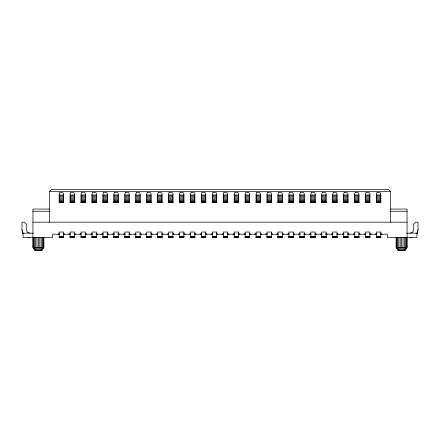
<?xml version="1.0" encoding="UTF-8"?>
<svg xmlns="http://www.w3.org/2000/svg" width="440" height="440" viewBox="0 0 440 440"><rect width="100%" height="100%" fill="white"/><g stroke="black" fill="none" stroke-linecap="round" stroke-linejoin="round"><path stroke-width="0.66" d="M418 229.845L416.972 233.673L418 229.845L418 222.189L415.811 222.189L413.622 224.378C413.716 227.216 414.706 232.92 410.344 233.129M39.259 250.63L39.825 247.346L39.825 237.501M402.441 250.63L403.007 247.346L403.007 237.501M40.051 250.63L41.146 247.346L41.146 237.501M403.233 250.63L404.327 247.346L404.327 237.501M417.016 233.602L417.752 231.787M40.727 250.63L42.279 247.346L42.279 237.501M403.915 250.63L405.46 247.346L405.46 237.501M41.25 250.63L43.148 247.346L43.148 237.501M404.432 250.63L406.329 247.346L406.329 237.501M41.58 250.63L43.692 247.346L43.692 237.501M404.762 250.63L406.874 247.346L406.874 237.501M43.879 237.501L43.879 247.346L41.69 250.63L35.129 250.63L32.94 247.346L32.94 209.061L49.346 209.061M390.654 209.061L407.061 209.061L407.061 247.346L404.872 250.63L398.31 250.63L396.121 247.346L396.121 237.501M49.346 222.189L49.346 191.56L51.535 189.371L388.465 189.371L390.654 191.56L390.654 222.189M57.992 234.223L59.191 233.453M68.931 234.223L70.131 233.453M79.871 234.223L81.07 233.453M90.805 234.223L92.01 233.453M101.745 234.223L102.949 233.453M112.684 234.223L113.889 233.453M123.624 234.223L124.828 233.453M134.563 234.223L135.768 233.453M145.503 234.223L146.707 233.453M156.442 234.223L157.647 233.453M167.382 234.223L168.586 233.453M178.321 234.223L179.526 233.453M189.261 234.223L190.465 233.453M200.2 234.223L201.405 233.453M211.139 234.223L212.344 233.453M222.079 234.223L223.284 233.453M233.019 234.223L234.223 233.453M243.958 234.223L245.163 233.453M254.898 234.223L256.102 233.453M265.837 234.223L267.036 233.453M276.777 234.223L277.976 233.453M287.716 234.223L288.915 233.453M298.656 234.223L299.855 233.453M309.595 234.223L310.794 233.453M320.529 234.223L321.734 233.453M331.469 234.223L332.673 233.453M342.408 234.223L343.613 233.453M353.348 234.223L354.552 233.453M364.287 234.223L365.492 233.453M375.227 234.223L376.431 233.453M411.439 237.341L410.344 237.501L411.813 237.358M49.346 191.56L390.654 191.56M59.191 195.003L63.569 195.003M70.131 195.003L74.509 195.003M81.07 195.003L85.448 195.003M92.01 195.003L96.388 195.003M102.949 195.003L107.327 195.003M113.889 195.003L118.267 195.003M124.828 195.003L129.206 195.003M135.768 195.003L140.145 195.003M146.707 195.003L151.085 195.003M157.647 195.003L162.024 195.003M168.586 195.003L172.964 195.003M179.526 195.003L183.898 195.003M190.465 195.003L194.838 195.003M201.405 195.003L205.777 195.003M212.344 195.003L216.716 195.003M223.284 195.003L227.656 195.003M234.223 195.003L238.596 195.003M245.163 195.003L249.535 195.003M256.102 195.003L260.475 195.003M267.036 195.003L271.414 195.003M277.976 195.003L282.354 195.003M288.915 195.003L293.293 195.003M299.855 195.003L304.233 195.003M310.794 195.003L315.172 195.003M321.734 195.003L326.111 195.003M332.673 195.003L337.051 195.003M343.613 195.003L347.991 195.003M354.552 195.003L358.93 195.003M365.492 195.003L369.87 195.003M376.431 195.003L380.809 195.003M59.191 195.91L63.569 195.91M70.131 195.91L74.509 195.91M81.07 195.91L85.448 195.91M92.01 195.91L96.388 195.91M102.949 195.91L107.327 195.91M113.889 195.91L118.267 195.91M124.828 195.91L129.206 195.91M135.768 195.91L140.145 195.91M146.707 195.91L151.085 195.91M157.647 195.91L162.024 195.91M168.586 195.91L172.964 195.91M179.526 195.91L183.898 195.91M190.465 195.91L194.838 195.91M201.405 195.91L205.777 195.91M212.344 195.91L216.716 195.91M223.284 195.91L227.656 195.91M234.223 195.91L238.596 195.91M245.163 195.91L249.535 195.91M256.102 195.91L260.475 195.91M267.036 195.91L271.414 195.91M277.976 195.91L282.354 195.91M288.915 195.91L293.293 195.91M299.855 195.91L304.233 195.91M310.794 195.91L315.172 195.91M321.734 195.91L326.111 195.91M332.673 195.91L337.051 195.91M343.613 195.91L347.991 195.91M354.552 195.91L358.93 195.91M365.492 195.91L369.87 195.91M376.431 195.91L380.809 195.91M59.191 196.977L63.569 196.977M70.131 196.977L74.509 196.977M81.07 196.977L85.448 196.977M92.01 196.977L96.388 196.977M102.949 196.977L107.327 196.977M113.889 196.977L118.267 196.977M124.828 196.977L129.206 196.977M135.768 196.977L140.145 196.977M146.707 196.977L151.085 196.977M157.647 196.977L162.024 196.977M168.586 196.977L172.964 196.977M179.526 196.977L183.898 196.977M190.465 196.977L194.838 196.977M201.405 196.977L205.777 196.977M212.344 196.977L216.716 196.977M223.284 196.977L227.656 196.977M234.223 196.977L238.596 196.977M245.163 196.977L249.535 196.977M256.102 196.977L260.475 196.977M267.036 196.977L271.414 196.977M277.976 196.977L282.354 196.977M288.915 196.977L293.293 196.977M299.855 196.977L304.233 196.977M310.794 196.977L315.172 196.977M321.734 196.977L326.111 196.977M332.673 196.977L337.051 196.977M343.613 196.977L347.991 196.977M354.552 196.977L358.93 196.977M365.492 196.977L369.87 196.977M376.431 196.977L380.809 196.977M59.191 198.121L63.569 198.121M70.131 198.121L74.509 198.121M81.07 198.121L85.448 198.121M92.01 198.121L96.388 198.121M102.949 198.121L107.327 198.121M113.889 198.121L118.267 198.121M124.828 198.121L129.206 198.121M135.768 198.121L140.145 198.121M146.707 198.121L151.085 198.121M157.647 198.121L162.024 198.121M168.586 198.121L172.964 198.121M179.526 198.121L183.898 198.121M190.465 198.121L194.838 198.121M201.405 198.121L205.777 198.121M212.344 198.121L216.716 198.121M223.284 198.121L227.656 198.121M234.223 198.121L238.596 198.121M245.163 198.121L249.535 198.121M256.102 198.121L260.475 198.121M267.036 198.121L271.414 198.121M277.976 198.121L282.354 198.121M288.915 198.121L293.293 198.121M299.855 198.121L304.233 198.121M310.794 198.121L315.172 198.121M321.734 198.121L326.111 198.121M332.673 198.121L337.051 198.121M343.613 198.121L347.991 198.121M354.552 198.121L358.93 198.121M365.492 198.121L369.87 198.121M376.431 198.121L380.809 198.121M59.191 199.249L63.569 199.249M70.131 199.249L74.509 199.249M81.07 199.249L85.448 199.249M92.01 199.249L96.388 199.249M102.949 199.249L107.327 199.249M113.889 199.249L118.267 199.249M124.828 199.249L129.206 199.249M135.768 199.249L140.145 199.249M146.707 199.249L151.085 199.249M157.647 199.249L162.024 199.249M168.586 199.249L172.964 199.249M179.526 199.249L183.898 199.249M190.465 199.249L194.838 199.249M201.405 199.249L205.777 199.249M212.344 199.249L216.716 199.249M223.284 199.249L227.656 199.249M234.223 199.249L238.596 199.249M245.163 199.249L249.535 199.249M256.102 199.249L260.475 199.249M267.036 199.249L271.414 199.249M277.976 199.249L282.354 199.249M288.915 199.249L293.293 199.249M299.855 199.249L304.233 199.249M310.794 199.249L315.172 199.249M321.734 199.249L326.111 199.249M332.673 199.249L337.051 199.249M343.613 199.249L347.991 199.249M354.552 199.249L358.93 199.249M365.492 199.249L369.87 199.249M376.431 199.249L380.809 199.249M59.191 200.299L63.569 200.299M70.131 200.299L74.509 200.299M81.07 200.299L85.448 200.299M92.01 200.299L96.388 200.299M102.949 200.299L107.327 200.299M113.889 200.299L118.267 200.299M124.828 200.299L129.206 200.299M135.768 200.299L140.145 200.299M146.707 200.299L151.085 200.299M157.647 200.299L162.024 200.299M168.586 200.299L172.964 200.299M179.526 200.299L183.898 200.299M190.465 200.299L194.838 200.299M201.405 200.299L205.777 200.299M212.344 200.299L216.716 200.299M223.284 200.299L227.656 200.299M234.223 200.299L238.596 200.299M245.163 200.299L249.535 200.299M256.102 200.299L260.475 200.299M267.036 200.299L271.414 200.299M277.976 200.299L282.354 200.299M288.915 200.299L293.293 200.299M299.855 200.299L304.233 200.299M310.794 200.299L315.172 200.299M321.734 200.299L326.111 200.299M332.673 200.299L337.051 200.299M343.613 200.299L347.991 200.299M354.552 200.299L358.93 200.299M365.492 200.299L369.87 200.299M376.431 200.299L380.809 200.299M59.191 201.201L63.569 201.201M70.131 201.201L74.509 201.201M81.07 201.201L85.448 201.201M92.01 201.201L96.388 201.201M102.949 201.201L107.327 201.201M113.889 201.201L118.267 201.201M124.828 201.201L129.206 201.201M135.768 201.201L140.145 201.201M146.707 201.201L151.085 201.201M157.647 201.201L162.024 201.201M168.586 201.201L172.964 201.201M179.526 201.201L183.898 201.201M190.465 201.201L194.838 201.201M201.405 201.201L205.777 201.201M212.344 201.201L216.716 201.201M223.284 201.201L227.656 201.201M234.223 201.201L238.596 201.201M245.163 201.201L249.535 201.201M256.102 201.201L260.475 201.201M267.036 201.201L271.414 201.201M277.976 201.201L282.354 201.201M288.915 201.201L293.293 201.201M299.855 201.201L304.233 201.201M310.794 201.201L315.172 201.201M321.734 201.201L326.111 201.201M332.673 201.201L337.051 201.201M343.613 201.201L347.991 201.201M354.552 201.201L358.93 201.201M365.492 201.201L369.87 201.201M376.431 201.201L380.809 201.201M59.191 201.894L63.569 201.894M70.131 201.894L74.509 201.894M81.07 201.894L85.448 201.894M92.01 201.894L96.388 201.894M102.949 201.894L107.327 201.894M113.889 201.894L118.267 201.894M124.828 201.894L129.206 201.894M135.768 201.894L140.145 201.894M146.707 201.894L151.085 201.894M157.647 201.894L162.024 201.894M168.586 201.894L172.964 201.894M179.526 201.894L183.898 201.894M190.465 201.894L194.838 201.894M201.405 201.894L205.777 201.894M212.344 201.894L216.716 201.894M223.284 201.894L227.656 201.894M234.223 201.894L238.596 201.894M245.163 201.894L249.535 201.894M256.102 201.894L260.475 201.894M267.036 201.894L271.414 201.894M277.976 201.894L282.354 201.894M288.915 201.894L293.293 201.894M299.855 201.894L304.233 201.894M310.794 201.894L315.172 201.894M321.734 201.894L326.111 201.894M332.673 201.894L337.051 201.894M343.613 201.894L347.991 201.894M354.552 201.894L358.93 201.894M365.492 201.894L369.87 201.894M376.431 201.894L380.809 201.894M59.191 202.34L63.569 202.34M70.131 202.34L74.509 202.34M81.07 202.34L85.448 202.34M92.01 202.34L96.388 202.34M102.949 202.34L107.327 202.34M113.889 202.34L118.267 202.34M124.828 202.34L129.206 202.34M135.768 202.34L140.145 202.34M146.707 202.34L151.085 202.34M157.647 202.34L162.024 202.34M168.586 202.34L172.964 202.34M179.526 202.34L183.898 202.34M190.465 202.34L194.838 202.34M201.405 202.34L205.777 202.34M212.344 202.34L216.716 202.34M223.284 202.34L227.656 202.34M234.223 202.34L238.596 202.34M245.163 202.34L249.535 202.34M256.102 202.34L260.475 202.34M267.036 202.34L271.414 202.34M277.976 202.34L282.354 202.34M288.915 202.34L293.293 202.34M299.855 202.34L304.233 202.34M310.794 202.34L315.172 202.34M321.734 202.34L326.111 202.34M332.673 202.34L337.051 202.34M343.613 202.34L347.991 202.34M354.552 202.34L358.93 202.34M365.492 202.34L369.87 202.34M376.431 202.34L380.809 202.34M59.191 202.395L63.569 202.395M70.131 202.395L74.509 202.395M81.07 202.395L85.448 202.395M92.01 202.395L96.388 202.395M102.949 202.395L107.327 202.395M113.889 202.395L118.267 202.395M124.828 202.395L129.206 202.395M135.768 202.395L140.145 202.395M146.707 202.395L151.085 202.395M157.647 202.395L162.024 202.395M168.586 202.395L172.964 202.395M179.526 202.395L183.898 202.395M190.465 202.395L194.838 202.395M201.405 202.395L205.777 202.395M212.344 202.395L216.716 202.395M223.284 202.395L227.656 202.395M234.223 202.395L238.596 202.395M245.163 202.395L249.535 202.395M256.102 202.395L260.475 202.395M267.036 202.395L271.414 202.395M277.976 202.395L282.354 202.395M288.915 202.395L293.293 202.395M299.855 202.395L304.233 202.395M310.794 202.395L315.172 202.395M321.734 202.395L326.111 202.395M332.673 202.395L337.051 202.395M343.613 202.395L347.991 202.395M354.552 202.395L358.93 202.395M365.492 202.395L369.87 202.395M376.431 202.395L380.809 202.395M59.191 202.466L63.569 202.466M70.131 202.466L74.509 202.466M81.07 202.466L85.448 202.466M92.01 202.466L96.388 202.466M102.949 202.466L107.327 202.466M113.889 202.466L118.267 202.466M124.828 202.466L129.206 202.466M135.768 202.466L140.145 202.466M146.707 202.466L151.085 202.466M157.647 202.466L162.024 202.466M168.586 202.466L172.964 202.466M179.526 202.466L183.898 202.466M190.465 202.466L194.838 202.466M201.405 202.466L205.777 202.466M212.344 202.466L216.716 202.466M223.284 202.466L227.656 202.466M234.223 202.466L238.596 202.466M245.163 202.466L249.535 202.466M256.102 202.466L260.475 202.466M267.036 202.466L271.414 202.466M277.976 202.466L282.354 202.466M288.915 202.466L293.293 202.466M299.855 202.466L304.233 202.466M310.794 202.466L315.172 202.466M321.734 202.466L326.111 202.466M332.673 202.466L337.051 202.466M343.613 202.466L347.991 202.466M354.552 202.466L358.93 202.466M365.492 202.466L369.87 202.466M376.431 202.466L380.809 202.466M32.94 211.25L49.346 211.25M390.654 211.25L407.061 211.25M32.94 222.189L407.061 222.189M33.352 233.129L23.095 233.129L23.095 237.501L52.63 237.501L52.63 234.223L59.615 234.223M406.648 233.129L416.906 233.129L416.906 237.501L387.37 237.501L387.37 234.223L380.386 234.223M63.569 233.453L64.773 234.223M74.509 233.453L75.713 234.223M85.448 233.453L86.653 234.223M96.388 233.453L97.592 234.223M107.327 233.453L108.532 234.223M118.267 233.453L119.471 234.223M129.206 233.453L130.405 234.223M140.145 233.453L141.345 234.223M151.085 233.453L152.284 234.223M162.024 233.453L163.224 234.223M172.964 233.453L174.163 234.223M183.898 233.453L185.103 234.223M194.838 233.453L196.042 234.223M205.777 233.453L206.982 234.223M216.716 233.453L217.921 234.223M227.656 233.453L228.861 234.223M238.596 233.453L239.8 234.223M249.535 233.453L250.74 234.223M260.475 233.453L261.679 234.223M271.414 233.453L272.619 234.223M282.354 233.453L283.558 234.223M293.293 233.453L294.498 234.223M304.233 233.453L305.437 234.223M315.172 233.453L316.377 234.223M326.111 233.453L327.316 234.223M337.051 233.453L338.256 234.223M347.991 233.453L349.195 234.223M358.93 233.453L360.129 234.223M369.87 233.453L371.069 234.223M380.809 233.453L382.008 234.223M63.041 234.223L70.285 234.223M74.008 234.223L81.224 234.223M84.975 234.223L92.516 234.223M95.942 234.223L103.483 234.223M106.909 234.223L114.45 234.223M117.876 234.223L125.417 234.223M128.843 234.223L136.378 234.223M139.81 234.223L146.861 234.223M150.772 234.223L157.801 234.223M161.739 234.223L168.74 234.223M172.706 234.223L179.68 234.223M183.673 234.223L190.619 234.223M194.639 234.223L201.559 234.223M205.607 234.223L212.498 234.223M216.563 234.223L223.438 234.223M227.502 234.223L234.394 234.223M238.441 234.223L245.361 234.223M249.381 234.223L256.328 234.223M260.321 234.223L267.295 234.223M271.26 234.223L278.262 234.223M282.2 234.223L289.229 234.223M293.139 234.223L300.19 234.223M303.622 234.223L311.157 234.223M314.584 234.223L322.124 234.223M325.55 234.223L333.091 234.223M336.518 234.223L344.058 234.223M347.485 234.223L355.025 234.223M358.776 234.223L365.992 234.223M369.716 234.223L376.959 234.223M59.191 236.407L63.569 236.407M70.131 236.407L74.509 236.407M81.07 236.407L85.448 236.407M92.01 236.407L96.388 236.407M102.949 236.407L107.327 236.407M113.889 236.407L118.267 236.407M124.828 236.407L129.206 236.407M135.768 236.407L140.145 236.407M146.707 236.407L151.085 236.407M157.647 236.407L162.024 236.407M168.586 236.407L172.964 236.407M179.526 236.407L183.898 236.407M190.465 236.407L194.838 236.407M201.405 236.407L205.777 236.407M212.344 236.407L216.716 236.407M223.284 236.407L227.656 236.407M234.223 236.407L238.596 236.407M245.163 236.407L249.535 236.407M256.102 236.407L260.475 236.407M267.036 236.407L271.414 236.407M277.976 236.407L282.354 236.407M288.915 236.407L293.293 236.407M299.855 236.407L304.233 236.407M310.794 236.407L315.172 236.407M321.734 236.407L326.111 236.407M332.673 236.407L337.051 236.407M343.613 236.407L347.991 236.407M354.552 236.407L358.93 236.407M365.492 236.407L369.87 236.407M376.431 236.407L380.809 236.407M59.191 236.693L63.569 236.693M70.131 236.693L74.509 236.693M81.07 236.693L85.448 236.693M92.01 236.693L96.388 236.693M102.949 236.693L107.327 236.693M113.889 236.693L118.267 236.693M124.828 236.693L129.206 236.693M135.768 236.693L140.145 236.693M146.707 236.693L151.085 236.693M157.647 236.693L162.024 236.693M168.586 236.693L172.964 236.693M179.526 236.693L183.898 236.693M190.465 236.693L194.838 236.693M201.405 236.693L205.777 236.693M212.344 236.693L216.716 236.693M223.284 236.693L227.656 236.693M234.223 236.693L238.596 236.693M245.163 236.693L249.535 236.693M256.102 236.693L260.475 236.693M267.036 236.693L271.414 236.693M277.976 236.693L282.354 236.693M288.915 236.693L293.293 236.693M299.855 236.693L304.233 236.693M310.794 236.693L315.172 236.693M321.734 236.693L326.111 236.693M332.673 236.693L337.051 236.693M343.613 236.693L347.991 236.693M354.552 236.693L358.93 236.693M365.492 236.693L369.87 236.693M376.431 236.693L380.809 236.693M59.191 236.957L63.569 236.957M70.131 236.957L74.509 236.957M81.07 236.957L85.448 236.957M92.01 236.957L96.388 236.957M102.949 236.957L107.327 236.957M113.889 236.957L118.267 236.957M124.828 236.957L129.206 236.957M135.768 236.957L140.145 236.957M146.707 236.957L151.085 236.957M157.647 236.957L162.024 236.957M168.586 236.957L172.964 236.957M179.526 236.957L183.898 236.957M190.465 236.957L194.838 236.957M201.405 236.957L205.777 236.957M212.344 236.957L216.716 236.957M223.284 236.957L227.656 236.957M234.223 236.957L238.596 236.957M245.163 236.957L249.535 236.957M256.102 236.957L260.475 236.957M267.036 236.957L271.414 236.957M277.976 236.957L282.354 236.957M288.915 236.957L293.293 236.957M299.855 236.957L304.233 236.957M310.794 236.957L315.172 236.957M321.734 236.957L326.111 236.957M332.673 236.957L337.051 236.957M343.613 236.957L347.991 236.957M354.552 236.957L358.93 236.957M365.492 236.957L369.87 236.957M376.431 236.957L380.809 236.957M59.191 237.182L63.569 237.182M70.131 237.182L74.509 237.182M81.07 237.182L85.448 237.182M92.01 237.182L96.388 237.182M102.949 237.182L107.327 237.182M113.889 237.182L118.267 237.182M124.828 237.182L129.206 237.182M135.768 237.182L140.145 237.182M146.707 237.182L151.085 237.182M157.647 237.182L162.024 237.182M168.586 237.182L172.964 237.182M179.526 237.182L183.898 237.182M190.465 237.182L194.838 237.182M201.405 237.182L205.777 237.182M212.344 237.182L216.716 237.182M223.284 237.182L227.656 237.182M234.223 237.182L238.596 237.182M245.163 237.182L249.535 237.182M256.102 237.182L260.475 237.182M267.036 237.182L271.414 237.182M277.976 237.182L282.354 237.182M288.915 237.182L293.293 237.182M299.855 237.182L304.233 237.182M310.794 237.182L315.172 237.182M321.734 237.182L326.111 237.182M332.673 237.182L337.051 237.182M343.613 237.182L347.991 237.182M354.552 237.182L358.93 237.182M365.492 237.182L369.87 237.182M376.431 237.182L380.809 237.182M59.191 237.358L63.569 237.358M70.131 237.358L74.509 237.358M81.07 237.358L85.448 237.358M92.01 237.358L96.388 237.358M102.949 237.358L107.327 237.358M113.889 237.358L118.267 237.358M124.828 237.358L129.206 237.358M135.768 237.358L140.145 237.358M146.707 237.358L151.085 237.358M157.647 237.358L162.024 237.358M168.586 237.358L172.964 237.358M179.526 237.358L183.898 237.358M190.465 237.358L194.838 237.358M201.405 237.358L205.777 237.358M212.344 237.358L216.716 237.358M223.284 237.358L227.656 237.358M234.223 237.358L238.596 237.358M245.163 237.358L249.535 237.358M256.102 237.358L260.475 237.358M267.036 237.358L271.414 237.358M277.976 237.358L282.354 237.358M288.915 237.358L293.293 237.358M299.855 237.358L304.233 237.358M310.794 237.358L315.172 237.358M321.734 237.358L326.111 237.358M332.673 237.358L337.051 237.358M343.613 237.358L347.991 237.358M354.552 237.358L358.93 237.358M365.492 237.358L369.87 237.358M376.431 237.358L380.809 237.358M63.569 237.468L59.191 237.501L59.191 232.034L63.569 232.034L63.569 237.501M70.131 237.468L74.509 237.501L74.509 232.034L70.131 232.034L70.131 237.501M85.448 237.468L81.07 237.501L81.07 232.034L85.448 232.034L85.448 237.501M92.01 237.468L96.388 237.501L96.388 232.034L92.01 232.034L92.01 237.501M135.768 237.468L140.145 237.501L140.145 232.034L135.768 232.034L135.768 237.501M157.647 237.468L162.024 237.501L162.024 232.034L157.647 232.034L157.647 237.501M190.465 237.468L194.838 237.501L194.838 232.034L190.465 232.034L190.465 237.501M227.656 237.468L223.284 237.501L223.284 232.034L227.656 232.034L227.656 237.501M245.163 237.468L249.535 237.501L249.535 232.034L245.163 232.034L245.163 237.501M256.102 237.468L260.475 237.501L260.475 232.034L256.102 232.034L256.102 237.501M277.976 237.468L282.354 237.468M304.233 237.468L299.855 237.501L299.855 232.034L304.233 232.034L304.233 237.501M310.794 237.468L315.172 237.501L315.172 232.034L310.794 232.034L310.794 237.501M326.111 237.468L321.734 237.501L321.734 232.034L326.111 232.034L326.111 237.501M337.051 237.468L332.673 237.501L332.673 232.034L337.051 232.034L337.051 237.501M343.613 237.468L347.991 237.501L347.991 232.034L343.613 232.034L343.613 237.501M354.552 237.468L358.93 237.468M369.87 237.468L365.492 237.501L365.492 232.034L369.87 232.034L369.87 237.501M32.94 247.346L43.879 247.346M396.121 247.346L407.061 247.346M29.656 233.129C25.295 232.92 26.285 227.216 26.378 224.378L24.189 222.189L22 222.189L22 229.845L23.029 233.673L22 229.845M28.562 237.341L29.656 237.501L28.188 237.358M398.42 250.63L396.308 247.346L396.308 237.501M35.239 250.63L33.127 247.346L33.127 237.501M398.75 250.63L396.853 247.346L396.853 237.501M35.569 250.63L33.671 247.346L33.671 237.501M399.273 250.63L397.722 247.346L397.722 237.501M36.091 250.63L34.54 247.346L34.54 237.501M22.248 231.787L22.985 233.602M399.949 250.63L398.855 247.346L398.855 237.501M36.767 250.63L35.673 247.346L35.673 237.501M400.741 250.63L400.175 247.346L400.175 237.501M37.56 250.63L36.993 247.346L36.993 237.501M401.594 237.501L401.594 250.63M358.93 237.501L358.93 232.034L354.552 232.034L354.552 237.501M282.354 237.501L282.354 232.034L277.976 232.034L277.976 237.501M38.407 237.501L38.407 250.63M59.752 192.632L59.191 193.749L59.191 202.554L63.569 202.554L63.569 193.749L63.014 192.632L59.752 192.632M70.692 192.632L70.131 193.749L70.131 202.554L74.509 202.554L74.509 193.749L73.953 192.632L70.692 192.632M81.631 192.632L81.07 193.749L81.07 202.554L85.448 202.554L85.448 193.749L84.892 192.632L81.631 192.632M92.565 192.632L92.01 193.749L92.01 202.554L96.388 202.554L96.388 193.749L95.832 192.632L92.565 192.632M103.505 192.632L102.949 193.749L102.949 202.554L107.327 202.554L107.327 193.749L106.772 192.632L103.505 192.632M114.444 192.632L113.889 193.749L113.889 202.554L118.267 202.554L118.267 193.749L117.711 192.632L114.444 192.632M125.384 192.632L124.828 193.749L124.828 202.554L129.206 202.554L129.206 193.749L128.651 192.632L125.384 192.632M136.323 192.632L135.768 193.749L135.768 202.554L140.145 202.554L140.145 193.749L139.585 192.632L136.323 192.632M147.263 192.632L146.707 193.749L146.707 202.554L151.085 202.554L151.085 193.749L150.524 192.632L147.263 192.632M158.202 192.632L157.647 193.749L157.647 202.554L162.024 202.554L162.024 193.749L161.464 192.632L158.202 192.632M169.142 192.632L168.586 193.749L168.586 202.554L172.964 202.554L172.964 193.749L172.403 192.632L169.142 192.632M180.081 192.632L179.526 193.749L179.526 202.554L183.898 202.554L183.898 193.749L183.343 192.632L180.081 192.632M191.021 192.632L190.465 193.749L190.465 202.554L194.838 202.554L194.838 193.749L194.282 192.632L191.021 192.632M201.96 192.632L201.405 193.749L201.405 202.554L205.777 202.554L205.777 193.749L205.222 192.632L201.96 192.632M212.9 192.632L212.344 193.749L212.344 202.554L216.716 202.554L216.716 193.749L216.161 192.632L212.9 192.632M223.839 192.632L223.284 193.749L223.284 202.554L227.656 202.554L227.656 193.749L227.101 192.632L223.839 192.632M234.779 192.632L234.223 193.749L234.223 202.554L238.596 202.554L238.596 193.749L238.04 192.632L234.779 192.632M245.718 192.632L245.163 193.749L245.163 202.554L249.535 202.554L249.535 193.749L248.98 192.632L245.718 192.632M256.658 192.632L256.102 193.749L256.102 202.554L260.475 202.554L260.475 193.749L259.919 192.632L256.658 192.632M267.597 192.632L267.036 193.749L267.036 202.554L271.414 202.554L271.414 193.749L270.859 192.632L267.597 192.632M278.537 192.632L277.976 193.749L277.976 202.554L282.354 202.554L282.354 193.749L281.798 192.632L278.537 192.632M289.476 192.632L288.915 193.749L288.915 202.554L293.293 202.554L293.293 193.749L292.738 192.632L289.476 192.632M300.416 192.632L299.855 193.749L299.855 202.554L304.233 202.554L304.233 193.749L303.677 192.632L300.416 192.632M311.35 192.632L310.794 193.749L310.794 202.554L315.172 202.554L315.172 193.749L314.617 192.632L311.35 192.632M322.289 192.632L321.734 193.749L321.734 202.554L326.111 202.554L326.111 193.749L325.556 192.632L322.289 192.632M333.229 192.632L332.673 193.749L332.673 202.554L337.051 202.554L337.051 193.749L336.495 192.632L333.229 192.632M344.168 192.632L343.613 193.749L343.613 202.554L347.991 202.554L347.991 193.749L347.435 192.632L344.168 192.632M355.108 192.632L354.552 193.749L354.552 202.554L358.93 202.554L358.93 193.749L358.369 192.632L355.108 192.632M366.047 192.632L365.492 193.749L365.492 202.554L369.87 202.554L369.87 193.749L369.309 192.632L366.047 192.632M376.986 192.632L376.431 193.749L376.431 202.554L380.809 202.554L380.809 193.749L380.248 192.632L376.986 192.632M107.327 232.034L102.949 232.034L102.949 237.501L107.327 237.501L107.327 232.034M118.267 232.034L113.889 232.034L113.889 237.501L118.267 237.501L118.267 232.034M129.206 232.034L124.828 232.034L124.828 237.501L129.206 237.501L129.206 232.034M151.085 232.034L146.707 232.034L146.707 237.501L151.085 237.501L151.085 232.034M172.964 232.034L168.586 232.034L168.586 237.501L172.964 237.501L172.964 232.034M183.898 232.034L179.526 232.034L179.526 237.501L183.898 237.501L183.898 232.034M205.777 232.034L201.405 232.034L201.405 237.501L205.777 237.501L205.777 232.034M216.716 232.034L212.344 232.034L212.344 237.501L216.716 237.501L216.716 232.034M238.596 232.034L234.223 232.034L234.223 237.501L238.596 237.501L238.596 232.034M271.414 232.034L267.036 232.034L267.036 237.501L271.414 237.501L271.414 232.034M293.293 232.034L288.915 232.034L288.915 237.501L293.293 237.501L293.293 232.034M380.809 232.034L376.431 232.034L376.431 237.501L380.809 237.501L380.809 232.034"/></g></svg>
